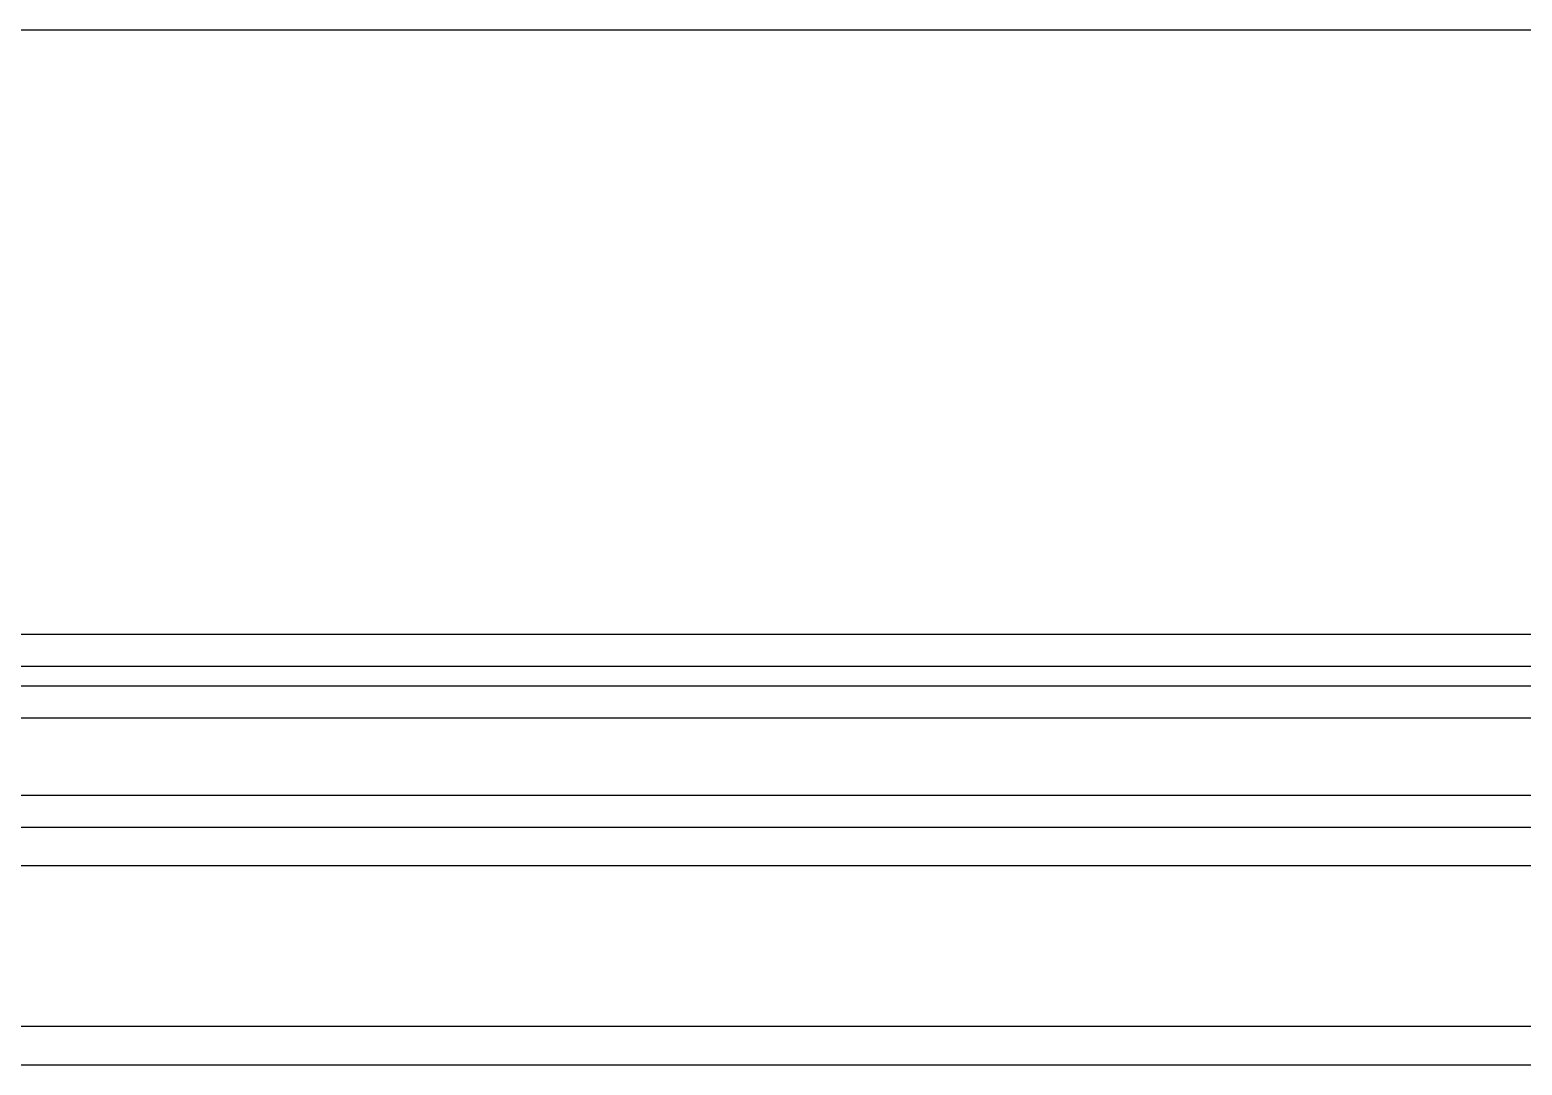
# Model space of a CAD drawing. Header units: inches. Extents: x 58 to 28157, y 27 to 25596.
# Drawn here: x 10071 to 10303, y 18656.2 to 18817.2 of the extents above; entities that cross this region are included whole.
import ezdxf

# ---------------------------------------------------------------- set-up
doc = ezdxf.new("R2010")
doc.units = ezdxf.units.IN
doc.header["$MEASUREMENT"] = 0
doc.layers.add('문', color=4, linetype='Continuous')

msp = doc.modelspace()

# ---------------------------------------------------------------- linework, layer by layer
at = {"layer": '문', "color": 7}
for p, q in [((8989.23, 18817.15), (10532.1, 18817.15)), ((10503.1, 18656.15), (8989.23, 18656.15))]:
    msp.add_line(p, q, dxfattribs=at)
at = {"layer": '문', "color": 8}
for p, q in [((10423.1, 18723.15), (9722.6, 18723.15)), ((10423.1, 18723.15), (9722.6, 18723.15)), ((10423.1, 18718.15), (9722.6, 18718.15)), ((9709.12, 18715.15), (10437.1, 18715.15)), ((9709.12, 18710.15), (10437.1, 18710.15)), ((9709.12, 18698.15), (10437.1, 18698.15)), ((9709.12, 18693.15), (10437.1, 18693.15)), ((10423.1, 18687.15), (9722.6, 18687.15)), ((10423.1, 18662.15), (9722.6, 18662.15))]:
    msp.add_line(p, q, dxfattribs=at)

doc.saveas('drawing.dxf')
